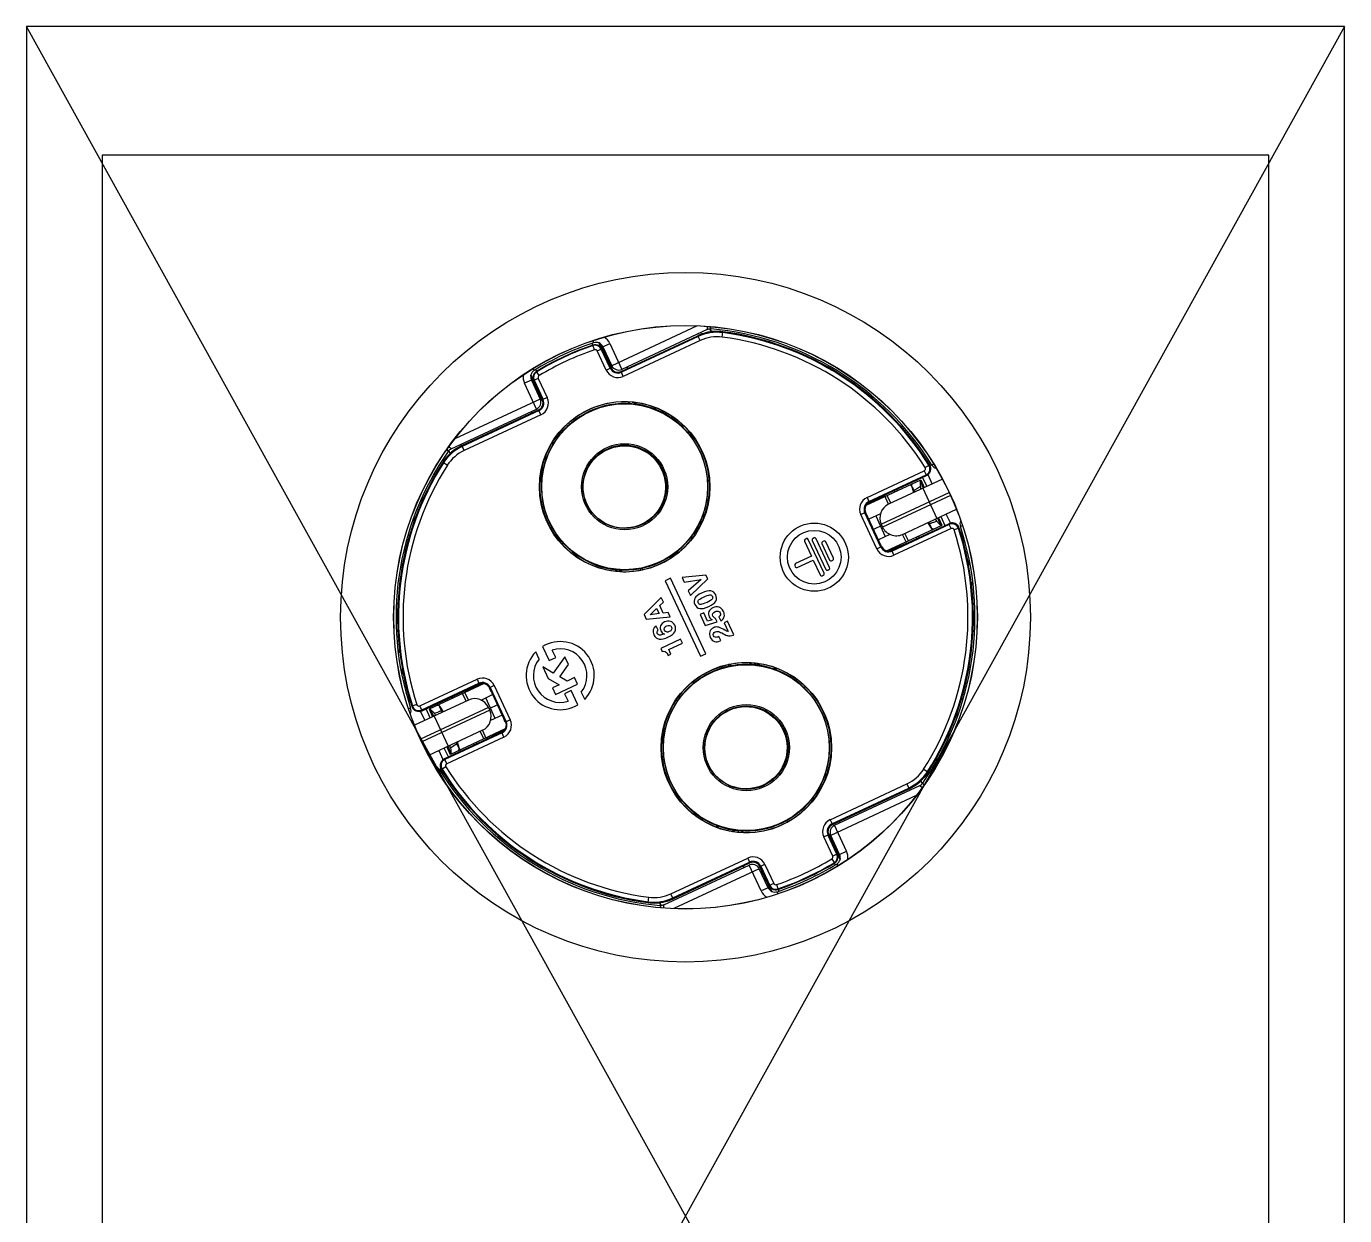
# Model space of a CAD drawing. Header units: millimetres. Extents: x -33000 to 294000, y 0 to 42408.
# Drawn here: x 9940 to 10027, y 3584.2 to 3662.7 of the extents above; entities that cross this region are included whole.
import ezdxf

# ---------------------------------------------------------------- set-up
doc = ezdxf.new("R2010")
doc.units = ezdxf.units.MM
doc.header["$LTSCALE"] = 50
doc.layers.add('arch', color=8, linetype='Continuous')

msp = doc.modelspace()

# ---------------------------------------------------------------- linework, layer by layer
at = {"layer": 'arch'}
for p, q in [((10027, 3662.709), (9940, 3662.709)), ((9940, 3662.709), (9940, 3505.709)), ((10027, 3662.709), (9940, 3505.709)), ((10027, 3505.709), (9940, 3662.709)), ((10027, 3505.709), (10027, 3662.709)), ((9945, 3654.209), (9945, 3514.209)), ((10022, 3654.209), (9945, 3654.209)), ((10022, 3514.209), (10022, 3654.209)), ((9984.275, 3642.943), (9978.632, 3640.312)), ((9984.925, 3642.694), (9979.296, 3640.07)), ((9984.936, 3642.905), (9984.925, 3642.694)), ((9984.926, 3642.705), (9984.925, 3642.699)), ((9984.925, 3642.699), (9984.925, 3642.696)), ((9984.925, 3642.696), (9984.925, 3642.694)), ((9984.927, 3642.721), (9984.926, 3642.712)), ((9984.926, 3642.712), (9984.926, 3642.705)), ((9984.928, 3642.743), (9984.927, 3642.721)), ((9984.929, 3642.756), (9984.928, 3642.743)), ((9984.93, 3642.784), (9984.929, 3642.756)), ((9984.931, 3642.799), (9984.93, 3642.784)), ((9985.197, 3642.549), (9985.108, 3642.74)), ((9985.114, 3642.891), (9985.18, 3642.739)), ((9985.128, 3642.741), (9985.216, 3642.551)), ((9985.155, 3642.796), (9985.161, 3642.785)), ((9985.169, 3642.764), (9985.173, 3642.756)), ((9985.173, 3642.756), (9985.176, 3642.749)), ((9985.176, 3642.749), (9985.178, 3642.743)), ((9985.178, 3642.743), (9985.18, 3642.74)), ((9985.18, 3642.74), (9985.18, 3642.739)), ((9977.39, 3641.963), (9977.436, 3641.826)), ((9979.246, 3639.931), (9984.31, 3642.292)), ((9984.334, 3642.242), (9979.269, 3639.88)), ((9984.46, 3641.97), (9979.396, 3639.608)), ((9984.46, 3641.97), (9984.31, 3642.292)), ((9985.921, 3642.195), (9985.967, 3642.548)), ((9977.387, 3641.671), (9977.332, 3641.789)), ((9977.494, 3641.359), (9977.387, 3641.671)), ((9977.671, 3641.284), (9977.976, 3641.426)), ((9978.259, 3640.022), (9977.671, 3641.284)), ((9977.976, 3641.426), (9977.797, 3641.808)), ((9977.825, 3641.795), (9978.581, 3640.173)), ((9977.852, 3641.78), (9978.653, 3640.061)), ((9978.531, 3640.149), (9977.942, 3641.41)), ((9978.048, 3641.563), (9978.501, 3641.774)), ((9978.048, 3641.563), (9978.632, 3640.312)), ((9978.501, 3641.774), (9979.296, 3640.07)), ((9973.519, 3639.999), (9973.443, 3640.123)), ((9978.259, 3640.022), (9978.581, 3640.173)), ((9979.682, 3640.135), (9979.638, 3640.229)), ((9979.655, 3640.237), (9979.699, 3640.142)), ((9973.328, 3639.361), (9972.874, 3639.15)), ((9974.089, 3637.933), (9973.287, 3639.652)), ((9974.05, 3638.06), (9973.293, 3639.682)), ((9973.301, 3639.711), (9973.479, 3639.329)), ((9973.328, 3639.361), (9973.911, 3638.11)), ((9973.784, 3639.471), (9973.479, 3639.329)), ((9973.512, 3639.345), (9974.1, 3638.083)), ((9973.614, 3640.056), (9973.669, 3639.937)), ((9973.84, 3639.655), (9973.669, 3639.937)), ((9973.784, 3639.471), (9974.372, 3638.21)), ((9979.396, 3639.608), (9979.246, 3639.931)), ((9973.669, 3637.446), (9972.874, 3639.15)), ((9973.911, 3638.11), (9968.268, 3635.479)), ((9974.372, 3638.21), (9974.05, 3638.06)), ((9980.024, 3637.898), (9980.035, 3637.892)), ((9980.162, 3637.821), (9980.135, 3637.88)), ((9980.218, 3637.846), (9980.162, 3637.821)), ((9980.218, 3637.846), (9980.206, 3637.871)), ((9981.477, 3637.551), (9981.349, 3637.491)), ((9981.557, 3637.521), (9981.431, 3637.462)), ((9968.04, 3634.821), (9973.669, 3637.446)), ((9968.743, 3635.034), (9973.808, 3637.395)), ((9973.832, 3637.345), (9968.767, 3634.983)), ((9973.958, 3637.073), (9968.894, 3634.711)), ((9973.311, 3637.279), (9973.355, 3637.184)), ((9973.327, 3637.286), (9973.371, 3637.192)), ((9973.958, 3637.073), (9973.808, 3637.395)), ((9982.984, 3636.691), (9982.994, 3636.69)), ((9975.075, 3635.736), (9975.041, 3635.734)), ((9983.282, 3636.291), (9983.387, 3636.339)), ((9968.04, 3634.821), (9967.872, 3634.947)), ((9968.894, 3634.711), (9968.744, 3635.034)), ((9974.749, 3635.284), (9974.74, 3635.288)), ((9974.749, 3635.284), (9974.744, 3635.295)), ((9974.863, 3635.48), (9974.865, 3635.492)), ((9998.484, 3635.385), (9998.58, 3635.43)), ((9967.842, 3634.654), (9967.769, 3634.803)), ((9967.842, 3634.654), (9967.769, 3634.803)), ((9967.963, 3634.506), (9967.874, 3634.696)), ((9967.977, 3634.519), (9967.888, 3634.711)), ((9974.193, 3634.142), (9974.32, 3634.201)), ((9974.281, 3634.251), (9974.219, 3634.222)), ((9974.331, 3634.232), (9974.281, 3634.251)), ((9966.907, 3633.172), (9966.961, 3633.055)), ((9966.983, 3633.095), (9966.929, 3633.211)), ((9967.782, 3633.737), (9967.482, 3633.928)), ((9995.48, 3631.619), (9999.252, 3633.378)), ((9999.252, 3633.378), (9999.403, 3633.055)), ((9999.314, 3633.585), (9999.615, 3633.773)), ((9999.753, 3633.749), (9999.877, 3633.825)), ((9985.073, 3632.724), (9984.968, 3632.675)), ((9984.968, 3632.675), (9984.974, 3632.672)), ((9999.015, 3632.764), (9995.401, 3631.079)), ((9995.606, 3631.347), (9999.379, 3633.106)), ((9995.63, 3631.296), (9999.403, 3633.055)), ((10000.452, 3632.828), (9996.902, 3631.172)), ((9998.432, 3632.362), (9998.382, 3632.469)), ((9998.559, 3631.941), (9998.439, 3632.365)), ((9998.5, 3632.198), (9998.465, 3632.311)), ((9998.984, 3632.69), (9999.193, 3632.241)), ((9999.026, 3632.769), (9999.258, 3632.271)), ((9999.145, 3632.935), (9999.419, 3632.346)), ((9999.779, 3632.514), (9999.504, 3633.103)), ((9985.089, 3632.197), (9985.084, 3632.189)), ((9995.48, 3631.619), (9995.63, 3631.296)), ((9996.418, 3629.843), (10000.903, 3631.935)), ((10000.988, 3631.753), (9996.502, 3629.662)), ((9996.902, 3631.172), (9996.627, 3631.761)), ((9997.044, 3631.239), (9996.812, 3631.737)), ((9997.261, 3632.057), (9997.304, 3631.966)), ((9997.28, 3632.066), (9997.322, 3631.975)), ((9997.44, 3632.14), (9997.483, 3632.05)), ((9998.526, 3632.114), (9998.5, 3632.198)), ((9998.56, 3632.001), (9998.526, 3632.114)), ((9999.167, 3632.229), (10000.097, 3630.235)), ((9984.688, 3630.535), (9984.747, 3630.407)), ((9995.066, 3630.481), (9995.388, 3630.632)), ((9996.394, 3628.342), (9995.337, 3630.608)), ((9996.445, 3628.366), (9995.388, 3630.632)), ((9996.361, 3630.534), (9995.599, 3630.179)), ((9997.831, 3629.178), (10001.382, 3630.834)), ((10000.983, 3629.931), (10000.708, 3630.52)), ((9984.718, 3630.326), (9984.658, 3630.455)), ((9996.122, 3628.216), (9995.066, 3630.481)), ((9996.46, 3629.752), (9995.916, 3629.499)), ((9996.053, 3630.39), (9996.687, 3629.03)), ((9996.418, 3629.843), (9996.502, 3629.662)), ((10000.41, 3629.773), (9996.796, 3628.088)), ((9997.109, 3628.124), (10000.882, 3629.883)), ((10000.905, 3629.833), (9997.133, 3628.073)), ((9999.734, 3629.589), (9999.486, 3629.953)), ((9999.613, 3629.792), (9999.533, 3629.916)), ((9999.642, 3629.747), (9999.613, 3629.792)), ((9999.709, 3629.644), (9999.642, 3629.747)), ((10000.123, 3630.247), (10000.333, 3629.798)), ((10000.188, 3630.277), (10000.42, 3629.778)), ((10000.349, 3630.352), (10000.624, 3629.763)), ((10001.032, 3629.561), (10000.882, 3629.883)), ((10001.639, 3629.706), (10001.776, 3629.752)), ((9984.124, 3629.183), (9984.073, 3629.29)), ((9984.108, 3629.158), (9984.106, 3629.146)), ((9984.196, 3629.294), (9984.146, 3629.401)), ((9984.227, 3629.341), (9984.176, 3629.449)), ((9984.265, 3629.403), (9984.214, 3629.514)), ((9991.471, 3628.893), (9991.398, 3628.86)), ((9992.643, 3626.615), (9991.604, 3628.845)), ((9991.868, 3628.775), (9992.76, 3626.863)), ((9991.989, 3628.942), (9991.916, 3628.908)), ((9993.013, 3626.981), (9992.122, 3628.893)), ((9996.995, 3629.174), (9996.233, 3628.819)), ((10001.032, 3629.561), (9997.26, 3627.802)), ((9998.064, 3628.68), (9997.831, 3629.178)), ((9998.207, 3628.746), (9997.974, 3629.245)), ((9998.717, 3628.984), (9998.759, 3628.894)), ((9998.877, 3629.059), (9998.92, 3628.968)), ((9999.777, 3629.478), (9999.726, 3629.586)), ((10001.569, 3629.585), (10001.23, 3629.475)), ((9982.863, 3627.984), (9982.904, 3627.895)), ((9982.868, 3627.972), (9982.978, 3628.023)), ((9983.007, 3627.96), (9982.96, 3628.061)), ((9991.35, 3628.727), (9991.811, 3627.739)), ((9992.504, 3628.57), (9993.012, 3627.482)), ((9992.625, 3628.737), (9992.553, 3628.703)), ((9993.265, 3627.601), (9992.758, 3628.688)), ((9996.122, 3628.216), (9996.445, 3628.366)), ((9997.26, 3627.802), (9997.109, 3628.124)), ((9976.109, 3627.853), (9976.137, 3627.873)), ((9976.181, 3627.861), (9976.137, 3627.873)), ((9976.139, 3627.832), (9976.181, 3627.861)), ((9976.268, 3627.737), (9976.181, 3627.861)), ((9982.927, 3627.895), (9982.904, 3627.895)), ((9990.711, 3627.116), (9990.745, 3627.043)), ((9991.811, 3627.739), (9990.759, 3627.249)), ((9990.878, 3626.995), (9991.929, 3627.485)), ((9991.929, 3627.485), (9992.39, 3626.497)), ((9993.144, 3627.434), (9993.217, 3627.468)), ((10002.296, 3627.116), (10002.113, 3627.509)), ((9979.007, 3626.838), (9978.837, 3626.759)), ((9978.946, 3626.74), (9978.935, 3626.746)), ((9979.266, 3626.738), (9979.227, 3626.72)), ((9980.513, 3626.92), (9980.56, 3626.819)), ((9980.676, 3626.856), (9980.635, 3626.945)), ((9980.661, 3626.839), (9980.676, 3626.856)), ((9982.519, 3626.286), (9982.157, 3626.117)), ((9984.843, 3621.301), (9982.519, 3626.286)), ((9984.85, 3626.493), (9983.273, 3626.325)), ((9983.273, 3626.325), (9983.413, 3626.025)), ((9983.413, 3626.025), (9984.54, 3626.2)), ((9984.54, 3626.2), (9983.686, 3625.44)), ((9983.83, 3625.132), (9984.972, 3626.232)), ((9984.972, 3626.232), (9984.85, 3626.493)), ((9992.522, 3626.449), (9992.595, 3626.483)), ((9992.893, 3626.814), (9992.965, 3626.848)), ((9982.157, 3626.117), (9984.481, 3621.132)), ((9983.686, 3625.44), (9983.83, 3625.132)), ((10002.349, 3626.062), (10002.489, 3625.764)), ((9981.904, 3625.002), (9980.769, 3623.887)), ((9981.803, 3624.472), (9982.045, 3624.7)), ((9982.032, 3623.98), (9981.803, 3624.472)), ((9982.045, 3624.7), (9981.904, 3625.002)), ((9980.769, 3623.887), (9980.915, 3623.574)), ((9980.915, 3623.574), (9982.499, 3623.726)), ((9981.168, 3623.875), (9981.596, 3624.28)), ((9981.752, 3623.946), (9981.168, 3623.875)), ((9981.596, 3624.28), (9981.752, 3623.946)), ((9982.362, 3624.019), (9982.032, 3623.98)), ((9982.499, 3623.726), (9982.362, 3624.019)), ((9984.699, 3623.99), (9984.468, 3623.882)), ((9984.468, 3623.882), (9984.808, 3623.155)), ((9984.956, 3623.439), (9984.699, 3623.99)), ((9985.584, 3623.399), (9985.486, 3623.635)), ((9985.703, 3623.73), (9985.827, 3623.462)), ((9981.698, 3622.844), (9981.573, 3623.112)), ((9984.808, 3623.155), (9985.584, 3623.399)), ((9985.252, 3623.532), (9984.956, 3623.439)), ((9986.104, 3622.85), (9985.99, 3622.915)), ((9986.272, 3623.442), (9986.042, 3623.335)), ((9986.042, 3623.335), (9986.307, 3622.766)), ((9986.689, 3622.548), (9986.272, 3623.442)), ((9983.181, 3622.263), (9981.868, 3621.651)), ((9982.397, 3621.579), (9983.303, 3622.002)), ((9983.303, 3622.002), (9983.181, 3622.263)), ((9985.824, 3622.161), (9985.699, 3622.429)), ((9986.646, 3622.528), (9986.689, 3622.548)), ((9964.651, 3621.356), (9964.511, 3621.654)), ((9973.835, 3620.942), (9973.613, 3621.417)), ((9974.066, 3621.778), (9974.502, 3620.843)), ((9974.502, 3620.843), (9974.939, 3621.046)), ((9974.939, 3621.046), (9974.708, 3621.544)), ((9975.534, 3621.103), (9974.776, 3620.021)), ((9975.77, 3620.598), (9975.534, 3621.103)), ((9981.868, 3621.651), (9981.963, 3621.447)), ((9982.358, 3621.19), (9982.539, 3621.275)), ((9982.539, 3621.275), (9982.397, 3621.579)), ((9984.481, 3621.132), (9984.843, 3621.301)), ((9964.704, 3620.302), (9964.887, 3619.909)), ((9974.076, 3620.425), (9974.431, 3619.663)), ((9974.776, 3620.021), (9974.076, 3620.425)), ((9975.196, 3619.778), (9975.77, 3620.598)), ((9986.339, 3620.58), (9986.324, 3620.562)), ((9986.324, 3620.562), (9986.365, 3620.473)), ((9986.36, 3620.485), (9986.469, 3620.536)), ((9986.487, 3620.498), (9986.44, 3620.599)), ((9988.054, 3620.678), (9988.065, 3620.672)), ((9988.094, 3620.668), (9988.144, 3620.561)), ((9988.226, 3620.652), (9988.276, 3620.545)), ((9988.332, 3620.537), (9988.282, 3620.645)), ((9988.405, 3620.524), (9988.354, 3620.635)), ((9989.412, 3620.26), (9989.351, 3620.389)), ((9989.433, 3620.359), (9989.492, 3620.231)), ((9965.968, 3617.857), (9969.74, 3619.616)), ((9966.095, 3617.585), (9969.867, 3619.345)), ((9966.118, 3617.535), (9969.891, 3619.294)), ((9970.204, 3619.33), (9966.59, 3617.645)), ((9969.74, 3619.616), (9969.891, 3619.294)), ((9970.878, 3619.202), (9970.606, 3619.076)), ((9970.878, 3619.202), (9971.934, 3616.937)), ((9974.431, 3619.663), (9975.157, 3619.243)), ((9975.157, 3619.243), (9974.722, 3619.04)), ((9974.926, 3618.603), (9976.383, 3619.283)), ((9975.691, 3619.492), (9975.196, 3619.778)), ((9976.179, 3619.72), (9975.691, 3619.492)), ((9976.383, 3619.283), (9976.179, 3619.72)), ((9983.993, 3619.458), (9984.04, 3619.357)), ((9984.073, 3619.523), (9984.096, 3619.523)), ((9984.137, 3619.434), (9984.096, 3619.523)), ((9991.014, 3619.471), (9991.023, 3619.471)), ((9968.123, 3618.359), (9968.08, 3618.45)), ((9968.283, 3618.434), (9968.241, 3618.524)), ((9969.026, 3618.173), (9968.793, 3618.672)), ((9969.169, 3618.24), (9968.936, 3618.738)), ((9970.005, 3618.244), (9970.767, 3618.599)), ((9970.947, 3617.028), (9970.313, 3618.388)), ((9970.606, 3619.076), (9970.555, 3619.052)), ((9970.555, 3619.052), (9971.612, 3616.786)), ((9970.606, 3619.076), (9971.663, 3616.81)), ((9974.722, 3619.04), (9974.926, 3618.603)), ((9975.958, 3618.863), (9975.521, 3618.659)), ((9975.521, 3618.659), (9975.752, 3618.161)), ((9976.394, 3617.927), (9975.958, 3618.863)), ((9976.625, 3618.763), (9976.847, 3618.288)), ((9983.099, 3618.518), (9983.061, 3618.5)), ((9991.312, 3619.071), (9991.417, 3619.12)), ((9965.361, 3617.712), (9965.224, 3617.666)), ((9965.77, 3617.943), (9965.431, 3617.833)), ((9969.169, 3618.24), (9965.618, 3616.584)), ((9966.118, 3617.535), (9965.968, 3617.857)), ((9970.498, 3617.756), (9966.012, 3615.665)), ((9966.017, 3617.487), (9966.292, 3616.898)), ((9970.582, 3617.575), (9966.097, 3615.483)), ((9966.651, 3617.066), (9966.376, 3617.655)), ((9966.58, 3617.64), (9966.812, 3617.141)), ((9966.667, 3617.62), (9966.877, 3617.171)), ((9967.273, 3617.832), (9967.223, 3617.94)), ((9967.266, 3617.829), (9967.514, 3617.465)), ((9967.367, 3617.657), (9967.291, 3617.774)), ((9967.391, 3617.621), (9967.367, 3617.657)), ((9967.454, 3617.523), (9967.391, 3617.621)), ((9967.467, 3617.502), (9967.454, 3617.523)), ((9970.582, 3617.575), (9970.498, 3617.756)), ((9971.084, 3617.919), (9970.54, 3617.666)), ((9983.009, 3618.256), (9982.839, 3618.176)), ((9982.892, 3618.26), (9982.894, 3618.272)), ((9966.903, 3617.183), (9967.833, 3615.189)), ((9971.401, 3617.239), (9970.639, 3616.884)), ((9971.663, 3616.81), (9971.612, 3616.786)), ((9971.934, 3616.937), (9971.663, 3616.81)), ((9970.098, 3616.246), (9966.548, 3614.59)), ((9971.37, 3616.122), (9967.597, 3614.363)), ((9971.394, 3616.071), (9967.621, 3614.312)), ((9971.52, 3615.799), (9967.748, 3614.04)), ((9971.599, 3616.339), (9967.985, 3614.654)), ((9970.188, 3615.681), (9969.956, 3616.179)), ((9970.373, 3615.657), (9970.098, 3616.246)), ((9971.52, 3615.799), (9971.37, 3616.122)), ((9967.221, 3614.904), (9967.496, 3614.315)), ((9967.855, 3614.483), (9967.581, 3615.072)), ((9967.742, 3615.147), (9967.974, 3614.649)), ((9967.807, 3615.177), (9968.016, 3614.728)), ((9968.374, 3615.333), (9968.367, 3615.327)), ((9968.475, 3615.303), (9968.44, 3615.417)), ((9968.441, 3615.477), (9968.561, 3615.053)), ((9968.499, 3615.225), (9968.475, 3615.303)), ((9968.535, 3615.107), (9968.499, 3615.225)), ((9968.618, 3614.949), (9968.568, 3615.056)), ((9969.56, 3615.278), (9969.517, 3615.368)), ((9969.72, 3615.352), (9969.678, 3615.443)), ((9969.739, 3615.361), (9969.696, 3615.452)), ((9981.924, 3615.384), (9981.957, 3615.392)), ((9981.927, 3615.42), (9981.976, 3615.434)), ((9981.937, 3615.58), (9981.976, 3615.434)), ((9981.976, 3615.434), (9981.957, 3615.392)), ((9993.103, 3615.504), (9992.998, 3615.455)), ((9992.998, 3615.455), (9993.004, 3615.452)), ((9993.119, 3614.977), (9993.113, 3614.969)), ((9967.748, 3614.04), (9967.597, 3614.363)), ((10000.017, 3614.323), (10000.071, 3614.208)), ((10000.039, 3614.363), (10000.093, 3614.246)), ((9967.247, 3613.669), (9967.123, 3613.593)), ((9967.686, 3613.833), (9967.385, 3613.645)), ((9992.803, 3613.262), (9992.675, 3613.202)), ((9992.831, 3613.342), (9992.706, 3613.284)), ((9999.218, 3613.681), (9999.518, 3613.49)), ((9993.042, 3610.345), (9998.106, 3612.707)), ((9993.168, 3610.073), (9998.233, 3612.435)), ((9993.192, 3610.023), (9998.257, 3612.384)), ((9993.331, 3609.972), (9998.96, 3612.597)), ((9998.106, 3612.707), (9998.256, 3612.384)), ((9998.96, 3612.597), (9999.128, 3612.471)), ((9999.023, 3612.899), (9999.112, 3612.708)), ((9999.037, 3612.912), (9999.126, 3612.722)), ((9999.158, 3612.764), (9999.231, 3612.615)), ((9968.517, 3612.033), (9968.42, 3611.988)), ((9992.137, 3611.938), (9992.135, 3611.926)), ((9992.22, 3612.107), (9992.165, 3612.081)), ((9992.165, 3612.081), (9992.192, 3612.023)), ((9992.22, 3612.107), (9992.231, 3612.083)), ((9998.732, 3611.939), (9993.089, 3609.308)), ((9985.509, 3609.873), (9985.637, 3609.932)), ((9985.65, 3609.871), (9985.587, 3609.842)), ((9985.668, 3609.921), (9985.65, 3609.871)), ((9993.042, 3610.345), (9993.192, 3610.023)), ((9994.126, 3608.268), (9993.331, 3609.972)), ((9993.673, 3610.132), (9993.629, 3610.226)), ((9993.689, 3610.139), (9993.645, 3610.234)), ((9986.742, 3609.565), (9986.739, 3609.556)), ((9986.742, 3609.565), (9986.747, 3609.555)), ((9986.976, 3609.52), (9986.965, 3609.526)), ((9987.295, 3609.521), (9987.274, 3609.5)), ((9992.628, 3609.208), (9992.95, 3609.358)), ((9993.216, 3607.947), (9992.628, 3609.208)), ((9993.488, 3608.073), (9992.9, 3609.335)), ((9992.911, 3609.485), (9993.713, 3607.766)), ((9992.95, 3609.358), (9993.707, 3607.736)), ((9993.672, 3608.057), (9993.089, 3609.308)), ((9993.521, 3608.089), (9993.216, 3607.947)), ((9993.699, 3607.707), (9993.521, 3608.089)), ((9993.672, 3608.057), (9994.126, 3608.268)), ((9982.075, 3604.724), (9987.704, 3607.348)), ((9982.54, 3605.448), (9987.604, 3607.81)), ((9982.666, 3605.176), (9987.731, 3607.538)), ((9982.69, 3605.126), (9987.754, 3607.487)), ((9988.368, 3607.107), (9982.725, 3604.475)), ((9987.345, 3607.181), (9987.301, 3607.276)), ((9987.318, 3607.284), (9987.362, 3607.189)), ((9987.604, 3607.81), (9987.754, 3607.487)), ((9988.499, 3605.644), (9987.704, 3607.348)), ((9989.148, 3605.638), (9988.347, 3607.357)), ((9988.952, 3605.855), (9988.368, 3607.107)), ((9988.741, 3607.396), (9988.419, 3607.245)), ((9988.419, 3607.245), (9989.175, 3605.623)), ((9988.469, 3607.269), (9989.058, 3606.008)), ((9988.741, 3607.396), (9989.329, 3606.134)), ((9993.16, 3607.763), (9993.331, 3607.481)), ((9993.386, 3607.362), (9993.331, 3607.481)), ((9993.481, 3607.419), (9993.557, 3607.295)), ((9982.69, 3605.126), (9982.54, 3605.448)), ((9988.952, 3605.855), (9988.499, 3605.644)), ((9989.329, 3606.134), (9989.024, 3605.992)), ((9989.024, 3605.992), (9989.203, 3605.61)), ((9989.506, 3606.059), (9989.613, 3605.747)), ((9989.61, 3605.455), (9989.564, 3605.592)), ((9989.613, 3605.747), (9989.668, 3605.629)), ((9981.033, 3604.87), (9981.079, 3605.223)), ((9981.872, 3604.677), (9981.784, 3604.867)), ((9981.892, 3604.678), (9981.803, 3604.869)), ((9981.82, 3604.678), (9981.82, 3604.679)), ((9981.886, 3604.527), (9981.82, 3604.679)), ((9981.822, 3604.675), (9981.82, 3604.678)), ((9981.824, 3604.669), (9981.822, 3604.675)), ((9981.827, 3604.662), (9981.824, 3604.669)), ((9981.831, 3604.654), (9981.827, 3604.662)), ((9981.845, 3604.622), (9981.839, 3604.634)), ((9982.064, 3604.513), (9982.075, 3604.724)), ((9982.069, 3604.619), (9982.07, 3604.634)), ((9982.07, 3604.634), (9982.071, 3604.662)), ((9982.071, 3604.662), (9982.072, 3604.675)), ((9982.072, 3604.675), (9982.073, 3604.697)), ((9982.073, 3604.697), (9982.074, 3604.706)), ((9982.074, 3604.713), (9982.075, 3604.719)), ((9982.074, 3604.706), (9982.074, 3604.713)), ((9982.075, 3604.722), (9982.075, 3604.724)), ((9982.075, 3604.719), (9982.075, 3604.722))]:
    msp.add_line(p, q, dxfattribs=at)
for centre, radius in [((9983.5, 3623.709), 22.759), ((9983.5, 3623.709), 19.26), ((9983.5, 3623.709), 19.25), ((9979.485, 3632.319), 5.626), ((9979.485, 3632.319), 5.474), ((9979.485, 3632.319), 2.841), ((9979.485, 3632.319), 2.753), ((9991.997, 3627.671), 2.25), ((9991.997, 3627.671), 1.77), ((9987.515, 3615.099), 5.626), ((9987.515, 3615.099), 5.474), ((9987.515, 3615.099), 2.841), ((9987.515, 3615.099), 2.753)]:
    msp.add_circle(centre, radius, dxfattribs=at)
for centre, radius, start, end in [((9983.5, 3623.709), 19.104, 31.70462, 84.95393), ((9983.5, 3623.709), 19.104, 108.50514, 121.49486), ((9977.595, 3641.352), 0.5, 24.99928, 108.50586), ((9985.578, 3639.574), 3, 82.53825, 115), ((9985.571, 3639.589), 2.983, 114.38317, 114.9999), ((9985.578, 3639.574), 2.944, 82.53826, 115), ((9985.581, 3639.566), 3.008, 104.19701, 114.37192), ((9985.578, 3639.574), 2.644, 82.53826, 115), ((9985.578, 3639.571), 3.003, 93.36194, 104.17613), ((9985.577, 3639.566), 3.008, 82.5537, 93.34092), ((9983.5, 3623.709), 18.644, 31.9857, 82.53826), ((9983.5, 3623.709), 18.944, 31.9857, 82.53826), ((9983.5, 3623.709), 19, 31.9857, 82.53826), ((9983.5, 3623.709), 18.974, 108.79373, 121.20627), ((9983.5, 3623.709), 18.944, 108.79373, 121.20627), ((9983.5, 3623.709), 18.644, 108.79373, 121.20627), ((9977.54, 3641.223), 0.444, 25, 108.79373), ((9977.54, 3641.223), 0.144, 25, 108.79373), ((9979.034, 3640.384), 0.556, 205, 295), ((9979.034, 3640.384), 0.5, 205, 295), ((9979.085, 3640.523), 0.5, 205.01169, 294.98831), ((9973.781, 3639.573), 0.5, 121.49414, 205.00072), ((9973.915, 3639.532), 0.444, 121.20627, 205), ((9973.918, 3639.526), 0.481, 130.29758, 138.1026), ((9973.918, 3639.527), 0.48, 121.24856, 130.34544), ((9973.915, 3639.532), 0.144, 121.20627, 205), ((9979.034, 3640.384), 0.856, 205, 295), ((9973.458, 3637.899), 0.5, 295.01169, 24.98831), ((9973.597, 3637.848), 0.5, 295, 25), ((9973.597, 3637.848), 0.556, 295, 25), ((9973.597, 3637.848), 0.856, 295, 25), ((9979.485, 3632.319), 5.605, 84.48043, 145.51957), ((9979.485, 3632.319), 5.496, 85.13335, 144.86665), ((9979.485, 3632.319), 5.5, 46.32369, 85.10855), ((9980.084, 3638.39), 0.501, 257.79014, 264.35417), ((9979.485, 3632.319), 5.6, 51.32896, 84.36571), ((9980.943, 3638.185), 0.861, 205, 208.69256), ((9980.943, 3638.185), 0.8, 205, 211.79918), ((9983.297, 3637.081), 0.5, 231.34135, 237.83999), ((9979.485, 3632.319), 5.605, 358.75016, 51.24984), ((9979.485, 3632.319), 5.495, 3.71361, 46.28639), ((9970.011, 3632.315), 3, 115, 147.46174), ((9970.011, 3632.315), 2.944, 115, 147.46174), ((9970.016, 3632.308), 3.008, 115.55005, 125.80127), ((9970.004, 3632.33), 2.983, 115.00008, 115.53834), ((9979.485, 3632.319), 5.6, 145.63429, 264.36571), ((9979.485, 3632.319), 5.5, 144.89146, 265.00042), ((9974.451, 3635.761), 0.499, 325.65311, 332.48429), ((9983.5, 3623.709), 19.104, 145.04607, 198.29538), ((9970.018, 3632.31), 3.008, 136.65742, 147.44629), ((9970.011, 3632.315), 2.644, 115, 147.46174), ((9970.008, 3632.318), 2.996, 133.04269, 136.6473), ((9970.011, 3632.315), 3, 128.21964, 133.04214), ((9970.008, 3632.319), 2.994, 125.8106, 128.21861), ((9983.5, 3623.709), 19, 147.46174, 198.0143), ((9983.5, 3623.709), 18.944, 147.46174, 198.0143), ((9983.5, 3623.709), 18.644, 147.46174, 198.0143), ((9999.191, 3633.509), 0.144, 295, 31.9857), ((9999.191, 3633.509), 0.444, 295, 31.9857), ((9999.191, 3633.509), 0.5, 295, 31.9857), ((10000.179, 3634.012), 0.5, 211.70671, 255.8445), ((9979.485, 3632.319), 5.5, 324.99958, 3.67631), ((9965.137, 3631.145), 1.025, 14.27442, 22.99716), ((9965.137, 3631.145), 1.1, 18.9917, 26.60467), ((9979.485, 3632.319), 5.6, 325.63429, 358.67103), ((9985.583, 3632.177), 0.5, 172.16162, 178.65865), ((9995.841, 3630.843), 0.856, 115, 205), ((9967.545, 3689.671), 64.81, 295.88743, 296.4885), ((9977.54, 3669.595), 42.383, 296.49941, 296.76638), ((9998.674, 3631.967), 0.119, 163.05397, 170.86604), ((9997.778, 3632.159), 0.798, 348.58151, 354.33355), ((9995.353, 3631.028), 3.352, 16.44735, 16.87629), ((9995.36, 3631.03), 3.345, 15.99818, 16.44735), ((9997.801, 3632.157), 0.775, 354.35753, 355.55279), ((9997.424, 3631.627), 1.242, 20.30692, 22.24397), ((10002.057, 3627.452), 5.766, 126.52212, 126.97997), ((10001.882, 3627.687), 5.472, 126.08513, 126.52172), ((10001.66, 3627.994), 5.094, 125.11122, 126.09099), ((9965.137, 3631.145), 0.725, 327.03905, 349.7015), ((9995.841, 3630.843), 0.556, 115, 205), ((9995.841, 3630.843), 0.5, 115, 205), ((9952.56, 3720.393), 98.991, 295.69845, 295.9269), ((9997.324, 3630.266), 1, 115, 205), ((9965.137, 3631.145), 1.1, 289.33393, 296.93577), ((9965.137, 3631.145), 1.025, 292.75144, 301.45267), ((9997.409, 3630.084), 1, 205, 295), ((9983.5, 3623.709), 19.104, 325.04607, 18.29538), ((9996.729, 3628.086), 3.348, 33.12351, 34.00156), ((9999.575, 3630.017), 0.11, 230.91296, 239.12438), ((9999.579, 3630.025), 0.119, 239.13396, 246.94603), ((9999.153, 3629.218), 0.794, 54.48276, 61.4274), ((10000.975, 3630.689), 1.59, 208.14826, 209.71712), ((9998.365, 3635.223), 5.462, 283.00108, 283.58202), ((9998.515, 3629.286), 1.242, 27.75681, 29.69383), ((9998.406, 3635.055), 5.289, 283.58199, 284.18576), ((9998.481, 3634.764), 4.988, 284.17594, 285.46667), ((9999.995, 3629.729), 0.298, 196.58244, 198.03514), ((9999.041, 3629.238), 1.324, 37.51942, 39.15817), ((10001.093, 3629.43), 0.5, 18.0143, 115), ((10001.094, 3629.426), 0.504, 95.70776, 114.92101), ((10001.093, 3629.43), 0.444, 18.0143, 115), ((10001.093, 3629.429), 0.502, 79.67949, 95.59879), ((10001.092, 3629.429), 0.502, 37.3334, 54.37051), ((10001.093, 3629.43), 0.5, 30.91831, 37.26226), ((10001.091, 3629.429), 0.503, 18.06324, 30.93386), ((10002.113, 3629.863), 0.5, 154.16712, 198.29328), ((9965.137, 3631.145), 2.326, 269.00666, 271.57881), ((9965.137, 3631.145), 2, 271.51755, 274.71332), ((9979.485, 3632.319), 5.496, 265.02449, 324.97551), ((9979.485, 3632.319), 5.605, 307.88564, 325.51957), ((9984.52, 3628.876), 0.499, 145.65498, 152.85895), ((9991.441, 3628.769), 0.1, 115, 205), ((9991.513, 3628.803), 0.1, 25, 115), ((9991.959, 3628.817), 0.1, 115, 205), ((9992.031, 3628.851), 0.1, 25, 115), ((9983.5, 3623.709), 18.644, 327.46174, 18.0143), ((9983.5, 3623.709), 18.944, 327.46174, 18.0143), ((9983.5, 3623.709), 19, 327.46174, 18.0143), ((10001.093, 3629.43), 0.144, 18.0143, 115), ((9965.137, 3631.145), 3.058, 265.78166, 267.68247), ((9975.85, 3628.283), 0.5, 305.01788, 313.0262), ((9992.595, 3628.612), 0.1, 115, 205), ((9992.668, 3628.646), 0.1, 25, 115), ((9996.898, 3628.577), 0.856, 205, 295), ((9996.898, 3628.577), 0.556, 205, 295), ((9996.898, 3628.577), 0.5, 205, 295), ((10039.477, 3533.852), 103.385, 114.09763, 114.29721), ((10026.936, 3561.919), 72.643, 113.53664, 114.10627), ((10014.603, 3590.15), 41.837, 113.21935, 113.49167), ((9975.894, 3628.271), 0.5, 305.0049, 311.04631), ((9975.893, 3628.273), 0.703, 306.36469, 314.912), ((9979.485, 3632.319), 5.591, 282.30177, 307.69823), ((9990.802, 3627.158), 0.1, 115, 205), ((9990.835, 3627.085), 0.1, 205, 295), ((9993.102, 3627.525), 0.1, 205, 295), ((9993.175, 3627.558), 0.1, 295, 25), ((9978.886, 3626.247), 0.501, 77.32992, 84.35278), ((9979.485, 3632.319), 5.605, 264.48043, 282.11436), ((9978.965, 3626.347), 0.499, 79.93584, 85.01709), ((9992.48, 3626.539), 0.1, 205, 295), ((9992.553, 3626.573), 0.1, 295, 25), ((9992.85, 3626.905), 0.1, 205, 295), ((9992.923, 3626.939), 0.1, 295, 25), ((9975.23, 3619.853), 2.25, 315.93652, 121.15393), ((9986.419, 3623.158), 0.675, 253.48443, 272.64158), ((9975.23, 3619.853), 2.25, 135.93652, 301.15393), ((9975.23, 3619.853), 1.77, 142.01587, 287.16787), ((9975.23, 3619.853), 1.77, 322.01587, 107.16787), ((9987.515, 3615.099), 5.496, 85.02449, 144.97551), ((9987.515, 3615.099), 5.591, 102.30177, 127.69823), ((9987.515, 3615.099), 5.605, 84.48043, 102.11436), ((9988.035, 3621.071), 0.499, 259.93584, 265.01709), ((9987.515, 3615.099), 5.5, 46.32369, 85.00042), ((9988.114, 3621.171), 0.501, 257.32992, 264.35278), ((9987.515, 3615.099), 5.6, 51.32896, 84.36571), ((9927.621, 3713.347), 103.145, 294.08814, 294.29704), ((9970.102, 3618.841), 0.856, 25, 115), ((9970.102, 3618.841), 0.556, 25, 115), ((9987.515, 3615.099), 5.605, 127.88564, 145.51957), ((9991.326, 3619.862), 0.5, 231.34135, 237.84103), ((9987.515, 3615.099), 5.605, 358.75016, 51.24984), ((10001.863, 3616.273), 3.058, 85.78166, 87.68103), ((9952.583, 3656.835), 41.365, 293.23228, 293.45146), ((9940.656, 3684.164), 71.184, 293.50398, 294.09715), ((9969.591, 3617.334), 1, 25, 115), ((9987.515, 3615.099), 5.495, 3.71361, 46.28639), ((10001.863, 3616.273), 2.326, 89.00666, 91.58037), ((9964.887, 3617.555), 0.5, 334.16712, 18.29328), ((9965.907, 3617.988), 0.5, 198.0143, 295), ((9965.907, 3617.988), 0.444, 198.0143, 295), ((9965.907, 3617.988), 0.144, 198.0143, 295), ((9968.545, 3612.552), 5.094, 103.90901, 104.88878), ((9968.636, 3612.185), 5.472, 103.47828, 103.91487), ((9968.705, 3611.899), 5.766, 103.02003, 103.47788), ((9968.485, 3618.132), 1.242, 207.75603, 209.69308), ((9967.836, 3618.184), 0.775, 234.44721, 235.64247), ((9967.847, 3618.2), 0.794, 235.65731, 240.28902), ((9967.856, 3618.216), 0.813, 240.276, 241.39804), ((9970.271, 3619.332), 3.348, 213.12348, 214.00158), ((9967.421, 3617.393), 0.119, 59.13396, 66.94603), ((9967.425, 3617.401), 0.11, 50.91296, 59.12438), ((9969.676, 3617.152), 1, 295, 25), ((9987.515, 3615.099), 5.6, 145.63429, 264.36571), ((9987.515, 3615.099), 5.5, 144.99958, 265.10855), ((9982.48, 3618.542), 0.499, 325.65498, 332.85895), ((10001.863, 3616.273), 2, 91.51755, 94.71287), ((9967.96, 3618.18), 1.325, 217.51902, 219.16768), ((9971.159, 3616.575), 0.556, 295, 25), ((9971.159, 3616.575), 0.856, 295, 25), ((10001.863, 3616.273), 0.725, 147.03905, 169.7015), ((10001.863, 3616.273), 1.025, 112.75144, 121.45417), ((10001.863, 3616.273), 1.1, 109.33393, 116.93626), ((9988.897, 3578.942), 41.13, 116.55306, 116.77385), ((9998.831, 3559.021), 63.391, 115.86716, 116.53589), ((10014.722, 3526.442), 99.639, 115.69917, 115.91603), ((10001.863, 3616.273), 1.1, 198.99252, 206.60467), ((10001.863, 3616.273), 1.025, 194.27634, 202.99716), ((9965.313, 3619.464), 5.141, 305.18779, 305.94315), ((9965.216, 3619.598), 5.307, 305.94176, 306.41741), ((9965.115, 3619.735), 5.477, 306.51929, 306.99842), ((9967.329, 3614.974), 1.149, 21.83852, 23.81122), ((9966.92, 3614.809), 1.59, 20.28288, 21.85174), ((9969.576, 3615.791), 1.242, 200.30617, 202.24319), ((9971.64, 3616.388), 3.345, 195.99819, 196.44734), ((9969.218, 3615.259), 0.794, 168.5726, 175.51724), ((9971.648, 3616.39), 3.352, 196.44734, 196.87626), ((9968.326, 3615.451), 0.119, 343.05397, 350.86604), ((9982.106, 3614.948), 0.703, 95.09234, 103.63532), ((9982.086, 3614.909), 0.5, 96.97357, 104.98212), ((9982.106, 3614.951), 0.5, 98.95126, 104.9951), ((9987.515, 3615.099), 5.5, 324.89146, 3.67631), ((9987.515, 3615.099), 5.6, 325.63429, 358.67103), ((9993.613, 3614.958), 0.5, 172.16267, 178.65866), ((9967.809, 3613.909), 0.5, 115, 211.9857), ((9967.809, 3613.909), 0.444, 115, 211.9857), ((9967.81, 3613.908), 0.502, 134.40121, 150.32051), ((9967.811, 3613.906), 0.504, 115.07899, 134.29224), ((9967.809, 3613.909), 0.144, 115, 211.9857), ((9966.821, 3613.406), 0.5, 31.70671, 75.8445), ((9983.5, 3623.709), 19.104, 211.70462, 264.95393), ((9967.811, 3613.91), 0.502, 175.62948, 192.6666), ((9967.812, 3613.911), 0.504, 192.7632, 205.41954), ((9967.807, 3613.908), 0.498, 205.40972, 211.96944), ((9983.5, 3623.709), 19, 211.9857, 262.53826), ((9983.5, 3623.709), 18.944, 211.9857, 262.53826), ((9983.5, 3623.709), 18.644, 211.9857, 262.53826), ((9996.989, 3615.103), 2.644, 295, 327.46174), ((9996.989, 3615.103), 2.944, 295, 327.46174), ((9996.989, 3615.103), 3, 295, 327.46175), ((9996.982, 3615.108), 3.008, 316.65908, 327.4463), ((9996.996, 3615.088), 2.983, 295.0001, 295.61683), ((9996.984, 3615.11), 3.008, 295.62808, 305.80299), ((9996.992, 3615.099), 2.994, 305.81229, 308.2184), ((9996.989, 3615.103), 3, 308.21945, 313.04583), ((9996.992, 3615.1), 2.996, 313.04638, 316.64896), ((9987.515, 3615.099), 5.605, 264.48043, 325.51957), ((9987.515, 3615.099), 5.496, 265.13335, 324.86665), ((9992.549, 3611.657), 0.499, 145.65311, 152.48429), ((9992.945, 3612.445), 0.861, 201.30744, 205), ((9992.945, 3612.445), 0.8, 198.20082, 205), ((9993.403, 3609.57), 0.856, 115, 205), ((9993.403, 3609.57), 0.556, 115, 205), ((9993.403, 3609.57), 0.5, 115, 205), ((9993.542, 3609.519), 0.5, 115.01169, 204.98831), ((9986.916, 3609.028), 0.501, 77.79014, 84.35417), ((9993.085, 3607.886), 0.144, 301.20627, 25), ((9993.085, 3607.886), 0.444, 301.20627, 25), ((9993.219, 3607.845), 0.5, 301.49414, 25.00072), ((9987.966, 3607.034), 0.856, 25, 115), ((9987.915, 3606.895), 0.5, 25.01169, 114.98831), ((9987.966, 3607.034), 0.556, 25, 115), ((9987.966, 3607.034), 0.5, 25, 115), ((9983.5, 3623.709), 18.644, 288.79373, 301.20627), ((9983.5, 3623.709), 19.104, 288.50514, 301.49486), ((9983.5, 3623.709), 18.944, 288.79373, 301.20627), ((9983.5, 3623.709), 18.974, 288.79373, 301.20627), ((9993.082, 3607.89), 0.479, 301.24992, 310.30206), ((9993.081, 3607.892), 0.481, 310.25125, 318.39317), ((9981.422, 3607.845), 2.644, 262.53826, 295), ((9989.405, 3606.067), 0.5, 204.99928, 288.50586), ((9989.46, 3606.195), 0.444, 205, 288.79373), ((9989.46, 3606.195), 0.144, 205, 288.79373), ((9981.422, 3607.845), 3, 262.53826, 295), ((9981.423, 3607.852), 3.008, 262.55371, 273.34258), ((9981.422, 3607.845), 2.944, 262.53826, 295), ((9981.422, 3607.847), 3.003, 273.36361, 284.17782), ((9981.419, 3607.852), 3.008, 284.19873, 294.44995), ((9981.429, 3607.829), 2.983, 294.46166, 294.99992)]:
    msp.add_arc(centre, radius, start, end, dxfattribs=at)
for centre, major_axis, ratio, start_param, end_param in [((9979.034, 3640.384), (0.171, 0.47), 0.999695, 8.639532, 10.210024), ((9973.596, 3637.848), (-0.47, 0.171), 0.999695, 8.639532, 10.210024), ((9973.943, 3634.976), (-0.752, 0.274), 0.999695, -2.653703, -2.471748), ((9974.024, 3634.946), (0.752, -0.274), 0.999695, 0.644651, 0.785246), ((9973.943, 3634.976), (-0.752, 0.274), 0.999695, -3.926839, -3.826806), ((9971.068, 3617.912), (-0.676, 1.45), 0.017455, -2.462021, -0.679571), ((9985.988, 3609.146), (-0.274, -0.752), 0.999695, 3.826839, 3.926839), ((9985.988, 3609.146), (-0.274, -0.752), 0.999695, 2.471748, 2.653712), ((9986.017, 3609.227), (0.274, 0.752), 0.999695, -0.785246, -0.64466), ((9993.404, 3609.57), (-0.47, 0.171), 0.999695, -0.785246, 0.785246), ((9987.966, 3607.034), (0.171, 0.47), 0.999695, -0.785246, 0.785246)]:
    msp.add_ellipse(centre, major_axis=major_axis, ratio=ratio, start_param=start_param, end_param=end_param, dxfattribs=at)
for centre, major_axis in [((9979.466, 3632.307), (-2.301, -1.438)), ((9987.493, 3615.092), (-2.581, -0.839))]:
    msp.add_ellipse(centre, major_axis=major_axis, ratio=0.999964, dxfattribs=at)
for points in [[(9984.925, 3642.694), (9985.003, 3642.731), (9985.094, 3642.747), (9985.18, 3642.739)], [(9978.501, 3641.774), (9978.422, 3641.944), (9978.289, 3642.095), (9978.131, 3642.196)], [(9972.789, 3639.704), (9972.765, 3639.519), (9972.795, 3639.319), (9972.874, 3639.15)], [(9979.951, 3637.795), (9979.846, 3637.804), (9979.739, 3637.85), (9979.661, 3637.92)], [(9975.082, 3635.785), (9975.085, 3635.679), (9975.051, 3635.568), (9974.991, 3635.482)], [(9968.04, 3634.821), (9967.962, 3634.784), (9967.891, 3634.725), (9967.842, 3634.654)], [(9998.439, 3632.365), (9998.436, 3632.376), (9998.434, 3632.387), (9998.435, 3632.399)], [(9998.435, 3632.399), (9998.435, 3632.407), (9998.436, 3632.416), (9998.437, 3632.425)], [(9998.471, 3632.508), (9998.474, 3632.511), (9998.476, 3632.513), (9998.48, 3632.515)], [(9999.018, 3632.346), (9998.919, 3632.289), (9998.823, 3632.226), (9998.73, 3632.16)], [(9998.559, 3631.941), (9998.555, 3631.955), (9998.554, 3631.971), (9998.557, 3631.986)], [(9999.486, 3629.953), (9999.491, 3629.945), (9999.498, 3629.938), (9999.506, 3629.932)], [(9999.811, 3629.956), (9999.905, 3629.982), (9999.999, 3630.011), (10000.091, 3630.044)], [(10001.384, 3629.837), (10001.325, 3629.879), (10001.255, 3629.909), (10001.183, 3629.922)], [(9983.895, 3628.861), (9983.892, 3628.966), (9983.925, 3629.078), (9983.986, 3629.165)], [(9999.734, 3629.589), (9999.724, 3629.603), (9999.717, 3629.62), (9999.711, 3629.637)], [(9999.757, 3629.564), (9999.748, 3629.571), (9999.74, 3629.58), (9999.734, 3629.589)], [(9999.874, 3629.524), (9999.871, 3629.522), (9999.867, 3629.522), (9999.864, 3629.521)], [(9979.052, 3626.838), (9979.143, 3626.822), (9979.231, 3626.779), (9979.3, 3626.718)], [(9984.551, 3625.3), (9984.125, 3625.102), (9983.981, 3624.851), (9984.12, 3624.552)], [(9985.179, 3625.444), (9985.035, 3625.475), (9984.825, 3625.428), (9984.551, 3625.3)], [(9985.496, 3625.182), (9985.43, 3625.325), (9985.324, 3625.413), (9985.179, 3625.444)], [(9984.12, 3624.552), (9984.191, 3624.401), (9984.298, 3624.312), (9984.442, 3624.283)], [(9984.341, 3624.652), (9984.311, 3624.717), (9984.319, 3624.778), (9984.366, 3624.835)], [(9984.51, 3624.55), (9984.43, 3624.548), (9984.374, 3624.582), (9984.341, 3624.652)], [(9984.366, 3624.835), (9984.413, 3624.892), (9984.519, 3624.96), (9984.684, 3625.037)], [(9984.922, 3624.689), (9984.727, 3624.598), (9984.59, 3624.551), (9984.51, 3624.55)], [(9984.684, 3625.037), (9984.88, 3625.128), (9985.019, 3625.176), (9985.102, 3625.181)], [(9985.261, 3624.905), (9985.223, 3624.849), (9985.111, 3624.777), (9984.922, 3624.689)], [(9985.032, 3624.414), (9985.278, 3624.529), (9985.434, 3624.65), (9985.499, 3624.778)], [(9985.102, 3625.181), (9985.185, 3625.187), (9985.242, 3625.154), (9985.275, 3625.082)], [(9985.275, 3625.082), (9985.304, 3625.021), (9985.299, 3624.963), (9985.261, 3624.905)], [(9985.499, 3624.778), (9985.563, 3624.905), (9985.563, 3625.04), (9985.496, 3625.182)], [(9984.442, 3624.283), (9984.586, 3624.254), (9984.782, 3624.298), (9985.032, 3624.414)], [(9985.049, 3624.076), (9985.006, 3623.965), (9985.013, 3623.85), (9985.068, 3623.732)], [(9985.304, 3624.335), (9985.175, 3624.275), (9985.091, 3624.188), (9985.049, 3624.076)], [(9985.068, 3623.732), (9985.106, 3623.649), (9985.168, 3623.582), (9985.252, 3623.532)], [(9985.313, 3623.778), (9985.254, 3623.907), (9985.302, 3624.008), (9985.458, 3624.081)], [(9985.711, 3624.369), (9985.581, 3624.411), (9985.446, 3624.401), (9985.304, 3624.335)], [(9985.486, 3623.635), (9985.405, 3623.658), (9985.347, 3623.706), (9985.313, 3623.778)], [(9985.458, 3624.081), (9985.534, 3624.116), (9985.601, 3624.124), (9985.658, 3624.105)], [(9985.658, 3624.105), (9985.716, 3624.085), (9985.758, 3624.047), (9985.784, 3623.991)], [(9985.801, 3623.863), (9985.79, 3623.826), (9985.757, 3623.781), (9985.703, 3623.73)], [(9986.007, 3624.087), (9985.94, 3624.231), (9985.841, 3624.326), (9985.711, 3624.369)], [(9985.784, 3623.991), (9985.806, 3623.943), (9985.812, 3623.901), (9985.801, 3623.863)], [(9985.827, 3623.462), (9985.956, 3623.552), (9986.032, 3623.649), (9986.056, 3623.752)], [(9986.056, 3623.752), (9986.08, 3623.855), (9986.063, 3623.966), (9986.007, 3624.087)], [(9981.573, 3623.112), (9981.357, 3622.972), (9981.304, 3622.783), (9981.414, 3622.546)], [(9981.639, 3622.638), (9981.605, 3622.711), (9981.624, 3622.78), (9981.698, 3622.844)], [(9981.856, 3623.137), (9981.815, 3623.026), (9981.82, 3622.917), (9981.871, 3622.808)], [(9982.112, 3623.395), (9981.981, 3623.334), (9981.896, 3623.248), (9981.856, 3623.137)], [(9981.871, 3622.808), (9981.915, 3622.714), (9981.995, 3622.641), (9982.11, 3622.591)], [(9982.121, 3622.846), (9982.094, 3622.902), (9982.094, 3622.957), (9982.119, 3623.01)], [(9982.511, 3623.435), (9982.387, 3623.474), (9982.254, 3623.461), (9982.112, 3623.395)], [(9982.119, 3623.01), (9982.143, 3623.062), (9982.191, 3623.106), (9982.259, 3623.137)], [(9982.238, 3622.734), (9982.186, 3622.754), (9982.146, 3622.791), (9982.121, 3622.846)], [(9982.43, 3622.758), (9982.355, 3622.723), (9982.291, 3622.714), (9982.238, 3622.734)], [(9982.259, 3623.137), (9982.325, 3623.168), (9982.388, 3623.179), (9982.447, 3623.169)], [(9982.37, 3622.404), (9982.586, 3622.505), (9982.729, 3622.621), (9982.796, 3622.753)], [(9982.581, 3622.893), (9982.557, 3622.838), (9982.507, 3622.794), (9982.43, 3622.758)], [(9982.447, 3623.169), (9982.505, 3623.159), (9982.548, 3623.123), (9982.576, 3623.062)], [(9982.792, 3623.173), (9982.729, 3623.308), (9982.635, 3623.396), (9982.511, 3623.435)], [(9982.576, 3623.062), (9982.603, 3623.004), (9982.605, 3622.947), (9982.581, 3622.893)], [(9982.796, 3622.753), (9982.862, 3622.885), (9982.861, 3623.025), (9982.792, 3623.173)], [(9985.098, 3622.748), (9985.062, 3622.632), (9985.074, 3622.507), (9985.136, 3622.374)], [(9985.35, 3623.016), (9985.218, 3622.954), (9985.134, 3622.864), (9985.098, 3622.748)], [(9985.348, 3622.633), (9985.37, 3622.68), (9985.408, 3622.717), (9985.464, 3622.743)], [(9985.628, 3623.062), (9985.537, 3623.075), (9985.444, 3623.06), (9985.35, 3623.016)], [(9985.464, 3622.743), (9985.518, 3622.768), (9985.576, 3622.777), (9985.637, 3622.771)], [(9985.99, 3622.915), (9985.841, 3623.001), (9985.721, 3623.049), (9985.628, 3623.062)], [(9985.637, 3622.771), (9985.699, 3622.765), (9985.786, 3622.73), (9985.898, 3622.667)], [(9986.307, 3622.766), (9986.243, 3622.782), (9986.175, 3622.809), (9986.104, 3622.85)], [(9981.414, 3622.546), (9981.565, 3622.224), (9981.883, 3622.177), (9982.37, 3622.404)], [(9981.781, 3622.531), (9981.714, 3622.544), (9981.666, 3622.579), (9981.639, 3622.638)], [(9982.11, 3622.591), (9981.959, 3622.538), (9981.849, 3622.518), (9981.781, 3622.531)], [(9985.136, 3622.374), (9985.201, 3622.234), (9985.293, 3622.145), (9985.41, 3622.107)], [(9985.352, 3622.483), (9985.328, 3622.536), (9985.327, 3622.586), (9985.348, 3622.633)], [(9985.47, 3622.382), (9985.417, 3622.395), (9985.378, 3622.429), (9985.352, 3622.483)], [(9985.41, 3622.107), (9985.527, 3622.068), (9985.65, 3622.079), (9985.778, 3622.139)], [(9985.699, 3622.429), (9985.6, 3622.385), (9985.523, 3622.37), (9985.47, 3622.382)], [(9985.778, 3622.139), (9985.789, 3622.144), (9985.804, 3622.151), (9985.824, 3622.161)], [(9985.898, 3622.667), (9986.044, 3622.584), (9986.154, 3622.532), (9986.227, 3622.511)], [(9986.45, 3622.484), (9986.525, 3622.487), (9986.591, 3622.502), (9986.646, 3622.528)], [(9981.963, 3621.447), (9982.034, 3621.462), (9982.088, 3621.463), (9982.128, 3621.45)], [(9982.128, 3621.45), (9982.167, 3621.437), (9982.205, 3621.415), (9982.24, 3621.382)], [(9982.24, 3621.382), (9982.275, 3621.348), (9982.314, 3621.284), (9982.358, 3621.19)], [(9987.948, 3620.58), (9987.857, 3620.596), (9987.769, 3620.639), (9987.7, 3620.7)], [(9970.555, 3619.052), (9970.739, 3618.678), (9971.094, 3617.924), (9971.444, 3617.168), (9971.612, 3616.786)], [(9983.105, 3618.557), (9983.108, 3618.452), (9983.075, 3618.34), (9983.014, 3618.253)], [(9966.909, 3617.374), (9967.016, 3617.412), (9967.126, 3617.445), (9967.236, 3617.475)], [(9967.136, 3617.897), (9967.133, 3617.896), (9967.129, 3617.896), (9967.126, 3617.894)], [(9967.266, 3617.829), (9967.26, 3617.838), (9967.252, 3617.847), (9967.243, 3617.854)], [(9967.514, 3617.465), (9967.509, 3617.473), (9967.502, 3617.48), (9967.494, 3617.486)], [(9968.276, 3615.262), (9968.181, 3615.195), (9968.083, 3615.131), (9967.982, 3615.072)], [(9968.441, 3615.477), (9968.445, 3615.463), (9968.446, 3615.447), (9968.443, 3615.432)], [(9968.52, 3614.903), (9968.524, 3614.905), (9968.526, 3614.907), (9968.529, 3614.91)], [(9968.546, 3615.088), (9968.543, 3615.094), (9968.539, 3615.101), (9968.535, 3615.107)], [(9968.561, 3615.053), (9968.558, 3615.065), (9968.552, 3615.077), (9968.546, 3615.088)], [(9968.565, 3615.019), (9968.566, 3615.031), (9968.564, 3615.042), (9968.561, 3615.053)], [(9967.374, 3614.157), (9967.338, 3614.093), (9967.316, 3614.02), (9967.31, 3613.948)], [(9998.96, 3612.597), (9999.038, 3612.634), (9999.109, 3612.693), (9999.158, 3612.764)], [(9991.918, 3611.633), (9991.915, 3611.739), (9991.949, 3611.85), (9992.009, 3611.936)], [(9987.049, 3609.623), (9987.154, 3609.614), (9987.261, 3609.568), (9987.339, 3609.498)], [(9994.211, 3607.714), (9994.235, 3607.899), (9994.205, 3608.099), (9994.126, 3608.268)], [(9988.499, 3605.644), (9988.578, 3605.475), (9988.711, 3605.323), (9988.869, 3605.223)], [(9982.075, 3604.724), (9981.997, 3604.687), (9981.906, 3604.671), (9981.82, 3604.679)]]:
    msp.add_open_spline(points, degree=3, dxfattribs=at)
for points, knots in [([(9977.976, 3641.426), (9977.932, 3641.515), (9977.81, 3641.641), (9977.586, 3641.708), (9977.452, 3641.693), (9977.387, 3641.671)], [0, 0, 0, 0, 0.431872, 0.704193, 1, 1, 1, 1]), ([(9973.561, 3639.847), (9973.493, 3639.771), (9973.414, 3639.59), (9973.447, 3639.403), (9973.479, 3639.329)], [0, 0, 0, 0, 0.559126, 1, 1, 1, 1]), ([(9998.437, 3632.425), (9998.438, 3632.434), (9998.443, 3632.464), (9998.455, 3632.495), (9998.471, 3632.508)], [0, 0, 0, 0, 0.312427, 1, 1, 1, 1]), ([(9998.465, 3632.311), (9998.462, 3632.315), (9998.452, 3632.332), (9998.443, 3632.351), (9998.439, 3632.365)], [0, 0, 0, 0, 0.26897, 1, 1, 1, 1]), ([(9998.531, 3632.192), (9998.526, 3632.203), (9998.506, 3632.244), (9998.484, 3632.283), (9998.465, 3632.311)], [0, 0, 0, 0, 0.274281, 1, 1, 1, 1]), ([(9998.984, 3632.69), (9998.976, 3632.643), (9998.982, 3632.526), (9999.003, 3632.413), (9999.018, 3632.346)], [0, 0, 0, 0, 0.407106, 1, 1, 1, 1]), ([(9999.015, 3632.764), (9999.006, 3632.76), (9998.992, 3632.733), (9998.987, 3632.707), (9998.984, 3632.69)], [0, 0, 0, 0, 0.355397, 1, 1, 1, 1]), ([(9999.039, 3632.168), (9999.04, 3632.18), (9999.039, 3632.24), (9999.028, 3632.299), (9999.018, 3632.346)], [0, 0, 0, 0, 0.193996, 1, 1, 1, 1]), ([(9998.574, 3632.097), (9998.57, 3632.105), (9998.557, 3632.137), (9998.543, 3632.169), (9998.531, 3632.192)], [0, 0, 0, 0, 0.26225, 1, 1, 1, 1]), ([(9998.589, 3632.058), (9998.592, 3632.05), (9998.602, 3632.022), (9998.613, 3631.994), (9998.623, 3631.974)], [0, 0, 0, 0, 0.265438, 1, 1, 1, 1]), ([(9999.666, 3629.757), (9999.663, 3629.766), (9999.646, 3629.802), (9999.629, 3629.838), (9999.614, 3629.865)], [0, 0, 0, 0, 0.235506, 1, 1, 1, 1]), ([(9999.709, 3629.644), (9999.706, 3629.653), (9999.694, 3629.691), (9999.679, 3629.729), (9999.666, 3629.757)], [0, 0, 0, 0, 0.227998, 1, 1, 1, 1]), ([(10000.067, 3630.074), (10000.059, 3630.085), (10000.028, 3630.121), (9999.995, 3630.155), (9999.968, 3630.175)], [0, 0, 0, 0, 0.299708, 1, 1, 1, 1]), ([(10000.091, 3630.045), (10000.133, 3629.99), (10000.206, 3629.901), (10000.292, 3629.822), (10000.333, 3629.798)], [0, 0, 0, 0, 0.592898, 1, 1, 1, 1]), ([(10000.333, 3629.798), (10000.348, 3629.789), (10000.371, 3629.776), (10000.401, 3629.769), (10000.41, 3629.773)], [0, 0, 0, 0, 0.644601, 1, 1, 1, 1]), ([(9999.817, 3629.529), (9999.812, 3629.53), (9999.791, 3629.54), (9999.771, 3629.553), (9999.757, 3629.564)], [0, 0, 0, 0, 0.21782, 1, 1, 1, 1]), ([(9999.864, 3629.521), (9999.86, 3629.521), (9999.844, 3629.52), (9999.828, 3629.524), (9999.817, 3629.529)], [0, 0, 0, 0, 0.221306, 1, 1, 1, 1]), ([(9969.891, 3619.294), (9970.007, 3619.348), (9970.296, 3619.363), (9970.504, 3619.164), (9970.558, 3619.047)], [0, 0, 0, 0, 0.499842, 1, 1, 1, 1]), ([(9969.891, 3619.294), (9970.007, 3619.348), (9970.296, 3619.363), (9970.504, 3619.164), (9970.558, 3619.047)], [0, 0, 0, 0, 0.499842, 1, 1, 1, 1]), ([(9966.59, 3617.645), (9966.599, 3617.649), (9966.629, 3617.642), (9966.652, 3617.63), (9966.667, 3617.62)], [0, 0, 0, 0, 0.355397, 1, 1, 1, 1]), ([(9966.667, 3617.62), (9966.708, 3617.596), (9966.794, 3617.517), (9966.867, 3617.428), (9966.909, 3617.374)], [0, 0, 0, 0, 0.407106, 1, 1, 1, 1]), ([(9967.202, 3617.881), (9967.196, 3617.884), (9967.176, 3617.894), (9967.152, 3617.899), (9967.136, 3617.897)], [0, 0, 0, 0, 0.299331, 1, 1, 1, 1]), ([(9967.243, 3617.854), (9967.24, 3617.856), (9967.227, 3617.866), (9967.213, 3617.875), (9967.202, 3617.881)], [0, 0, 0, 0, 0.271445, 1, 1, 1, 1]), ([(9967.291, 3617.774), (9967.289, 3617.779), (9967.283, 3617.798), (9967.275, 3617.817), (9967.266, 3617.829)], [0, 0, 0, 0, 0.26897, 1, 1, 1, 1]), ([(9967.334, 3617.66), (9967.329, 3617.67), (9967.314, 3617.708), (9967.299, 3617.746), (9967.291, 3617.774)], [0, 0, 0, 0, 0.272252, 1, 1, 1, 1]), ([(9967.386, 3617.554), (9967.381, 3617.563), (9967.363, 3617.598), (9967.346, 3617.634), (9967.334, 3617.66)], [0, 0, 0, 0, 0.264286, 1, 1, 1, 1]), ([(9967.406, 3617.517), (9967.41, 3617.51), (9967.424, 3617.484), (9967.438, 3617.457), (9967.448, 3617.437)], [0, 0, 0, 0, 0.265438, 1, 1, 1, 1]), ([(9967.032, 3617.243), (9967.024, 3617.249), (9966.988, 3617.279), (9966.956, 3617.314), (9966.933, 3617.344)], [0, 0, 0, 0, 0.201097, 1, 1, 1, 1]), ([(9971.61, 3616.792), (9971.665, 3616.675), (9971.683, 3616.388), (9971.486, 3616.176), (9971.37, 3616.122)], [0, 0, 0, 0, 0.500158, 1, 1, 1, 1]), ([(9971.61, 3616.792), (9971.665, 3616.675), (9971.683, 3616.388), (9971.486, 3616.176), (9971.37, 3616.122)], [0, 0, 0, 0, 0.500158, 1, 1, 1, 1]), ([(9967.982, 3615.072), (9967.978, 3615.09), (9967.967, 3615.148), (9967.959, 3615.208), (9967.961, 3615.25)], [0, 0, 0, 0, 0.306602, 1, 1, 1, 1]), ([(9967.982, 3615.072), (9967.997, 3615.005), (9968.018, 3614.892), (9968.024, 3614.775), (9968.016, 3614.728)], [0, 0, 0, 0, 0.592898, 1, 1, 1, 1]), ([(9968.469, 3615.225), (9968.465, 3615.233), (9968.45, 3615.265), (9968.437, 3615.297), (9968.426, 3615.321)], [0, 0, 0, 0, 0.237561, 1, 1, 1, 1]), ([(9968.535, 3615.107), (9968.529, 3615.116), (9968.505, 3615.154), (9968.484, 3615.194), (9968.469, 3615.225)], [0, 0, 0, 0, 0.225961, 1, 1, 1, 1]), ([(9968.529, 3614.91), (9968.533, 3614.913), (9968.548, 3614.93), (9968.555, 3614.953), (9968.559, 3614.97)], [0, 0, 0, 0, 0.210041, 1, 1, 1, 1]), ([(9968.559, 3614.97), (9968.56, 3614.974), (9968.563, 3614.99), (9968.564, 3615.007), (9968.565, 3615.019)], [0, 0, 0, 0, 0.229002, 1, 1, 1, 1]), ([(9968.016, 3614.728), (9968.013, 3614.711), (9968.008, 3614.685), (9967.994, 3614.658), (9967.985, 3614.654)], [0, 0, 0, 0, 0.644601, 1, 1, 1, 1]), ([(9993.441, 3607.573), (9993.508, 3607.648), (9993.586, 3607.829), (9993.553, 3608.016), (9993.521, 3608.089)], [0, 0, 0, 0, 0.559011, 1, 1, 1, 1]), ([(9989.024, 3605.992), (9989.068, 3605.903), (9989.19, 3605.777), (9989.414, 3605.71), (9989.548, 3605.725), (9989.613, 3605.747)], [0, 0, 0, 0, 0.43189, 0.704205, 1, 1, 1, 1])]:
    msp.add_open_spline(points, degree=3, knots=knots, dxfattribs=at)

doc.saveas('drawing.dxf')
